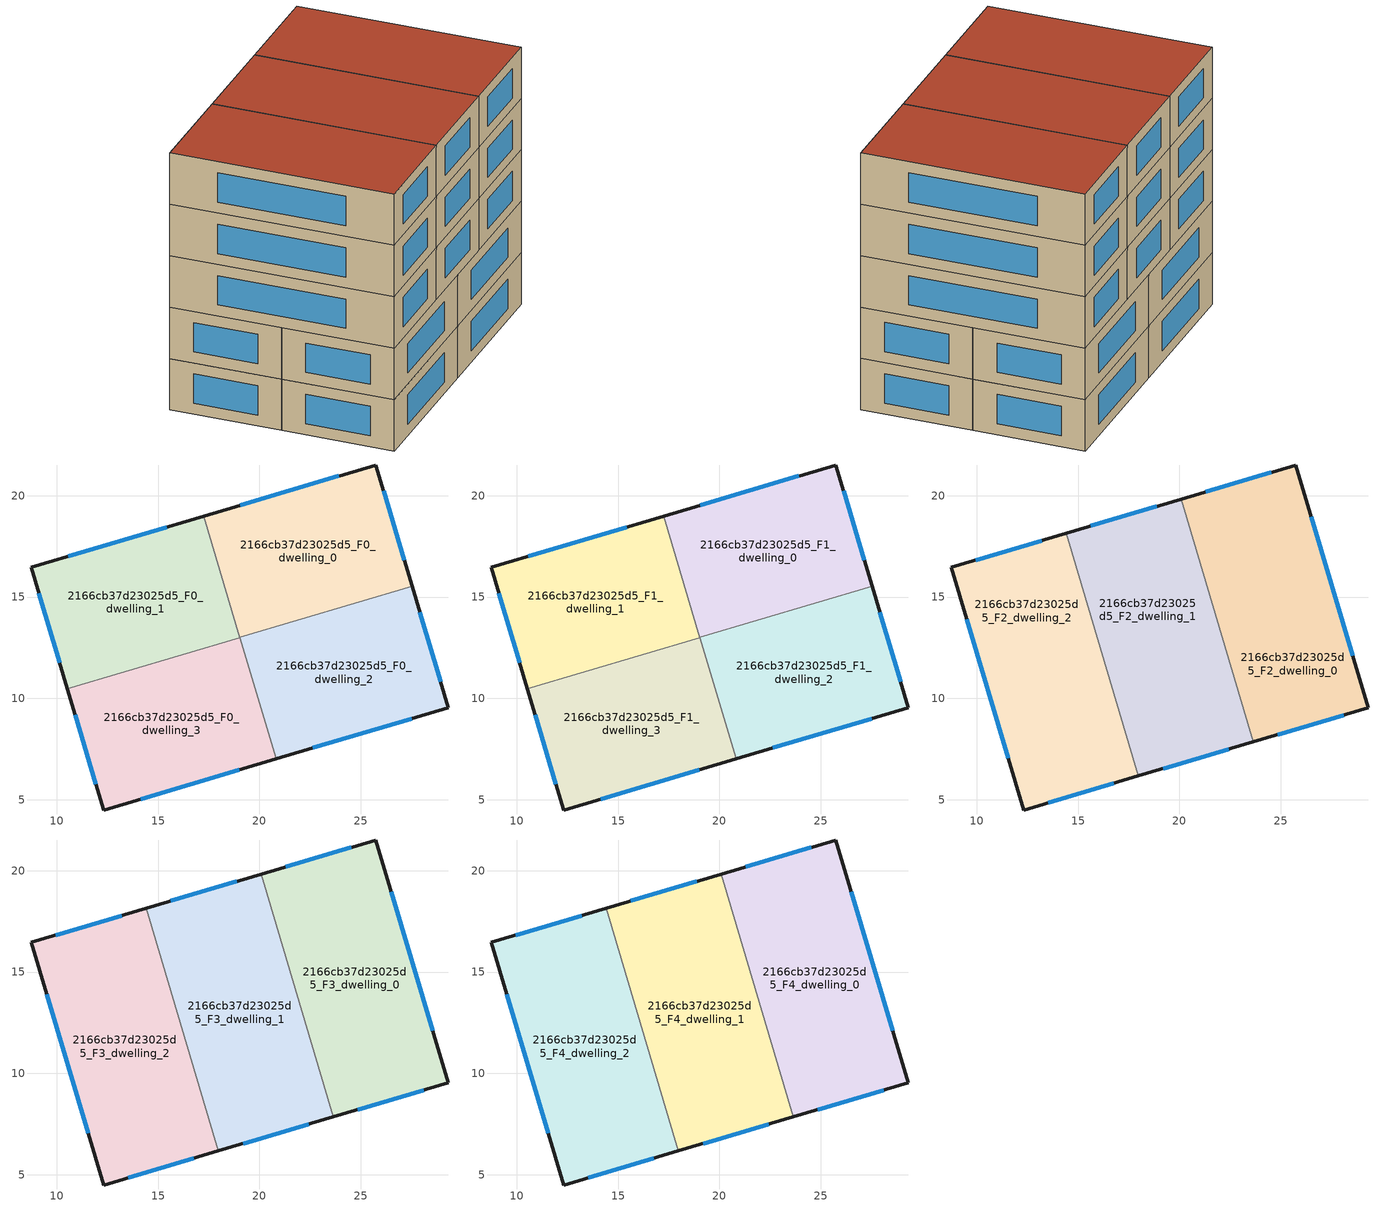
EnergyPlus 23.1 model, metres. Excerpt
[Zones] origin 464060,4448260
2166cb37d23025d5_F0_dwelling_0
 floor ground (EU_floor_Construction): 25.74,21.52 27.53,15.53 19.02,13 17.24,18.99 z0
 wall outside (EU_wall_Construction): 27.53,15.53 25.74,21.52 17.24,18.99 z0:3
 wall to 2166cb37d23025d5_F0_dwelling_1 (EU_wall_Construction): 17.24,18.99 19.02,13 z0:3
 wall to 2166cb37d23025d5_F0_dwelling_2 (EU_wall_Construction): 19.04,13.01 27.53,15.53 z0:3
 wall to 2166cb37d23025d5_F0_dwelling_3 (EU_wall_Construction): 19.02,13 19.04,13.01 z0:3
 window (EU_Window_Construction): 27.15,16.81 26.13,20.24 / 23.92,20.98 19.06,19.53 z0.64:2.36
2166cb37d23025d5_F0_dwelling_1
 floor ground (EU_floor_Construction): 17.24,18.99 19.02,13 10.52,10.47 8.73,16.46 z0
 wall outside (EU_wall_Construction): 17.24,18.99 8.73,16.46 10.52,10.47 z0:3
 wall to 2166cb37d23025d5_F0_dwelling_3 (EU_wall_Construction): 10.52,10.47 19.02,13 z0:3
 window (EU_Window_Construction): 9.11,15.18 10.14,11.76 / 15.42,18.45 10.55,17 z0.64:2.36
2166cb37d23025d5_F0_dwelling_2
 floor ground (EU_floor_Construction): 27.53,15.53 29.33,9.54 20.82,7.01 19.04,13.01 z0
 wall outside (EU_wall_Construction): 20.82,7.01 29.33,9.54 27.53,15.53 z0:3
 wall to 2166cb37d23025d5_F0_dwelling_3 (EU_wall_Construction): 19.04,13.01 20.82,7.01 z0:3
 window (EU_Window_Construction): 28.94,10.82 27.92,14.25 / 22.64,7.55 27.51,9 z0.64:2.36
2166cb37d23025d5_F0_dwelling_3
 floor ground (EU_floor_Construction): 19.04,13.01 20.82,7.01 12.31,4.49 10.52,10.47 z0
 wall outside (EU_wall_Construction): 10.52,10.47 12.31,4.49 20.82,7.01 z0:3
 window (EU_Window_Construction): 14.13,5.03 19,6.47 / 10.9,9.19 11.93,5.77 z0.64:2.36
2166cb37d23025d5_F1_dwelling_0
 floor to 2166cb37d23025d5_F0_dwelling_0 (EU_floor_Construction): 25.74,21.52 27.53,15.53 19.02,13 17.24,18.99 z3
 wall outside (EU_wall_Construction): 27.53,15.53 25.74,21.52 17.24,18.99 z3:6
 wall to 2166cb37d23025d5_F1_dwelling_1 (EU_wall_Construction): 17.24,18.99 19.02,13 z3:6
 wall to 2166cb37d23025d5_F1_dwelling_2 (EU_wall_Construction): 19.04,13.01 27.53,15.53 z3:6
 wall to 2166cb37d23025d5_F1_dwelling_3 (EU_wall_Construction): 19.02,13 19.04,13.01 z3:6
 window (EU_Window_Construction): 27.15,16.81 26.13,20.24 / 23.92,20.98 19.06,19.53 z3.64:5.36
 ceiling adiabatic (EU_roof_Construction): 21.86,13.85 20.08,19.84 17.24,18.99 19.02,13 z6
2166cb37d23025d5_F1_dwelling_1
 floor to 2166cb37d23025d5_F0_dwelling_1 (EU_floor_Construction): 17.24,18.99 19.02,13 10.52,10.47 8.73,16.46 z3
 wall outside (EU_wall_Construction): 17.24,18.99 8.73,16.46 10.52,10.47 z3:6
 wall to 2166cb37d23025d5_F1_dwelling_3 (EU_wall_Construction): 10.52,10.47 19.02,13 z3:6
 window (EU_Window_Construction): 9.11,15.18 10.14,11.76 / 15.42,18.45 10.55,17 z3.64:5.36
 ceiling adiabatic (EU_roof_Construction): 19.02,13 17.24,18.99 14.41,18.15 16.19,12.16 z6
2166cb37d23025d5_F1_dwelling_2
 floor to 2166cb37d23025d5_F0_dwelling_2 (EU_floor_Construction): 27.53,15.53 29.33,9.54 20.82,7.01 19.04,13.01 z3
 wall outside (EU_wall_Construction): 20.82,7.01 29.33,9.54 27.53,15.53 z3:6
 wall to 2166cb37d23025d5_F1_dwelling_3 (EU_wall_Construction): 19.04,13.01 20.82,7.01 z3:6
 window (EU_Window_Construction): 28.94,10.82 27.92,14.25 / 22.64,7.55 27.51,9 z3.64:5.36
2166cb37d23025d5_F1_dwelling_3
 floor to 2166cb37d23025d5_F0_dwelling_3 (EU_floor_Construction): 19.04,13.01 20.82,7.01 12.31,4.49 10.52,10.47 z3
 wall outside (EU_wall_Construction): 10.52,10.47 12.31,4.49 20.82,7.01 z3:6
 window (EU_Window_Construction): 14.13,5.03 19,6.47 / 10.9,9.19 11.93,5.77 z3.64:5.36
 ceiling adiabatic (EU_roof_Construction): 20.82,7.01 19.04,13.01 10.52,10.47 12.31,4.49 z6
2166cb37d23025d5_F2_dwelling_0
 floor to 2166cb37d23025d5_F1_dwelling_0 (EU_floor_Construction): 25.74,21.52 27.53,15.53 21.86,13.85 20.08,19.84 z6
 floor to 2166cb37d23025d5_F1_dwelling_2 (EU_floor_Construction): 27.53,15.53 29.33,9.54 23.65,7.85 21.86,13.85 z6
 wall outside (EU_wall_Construction): 23.65,7.85 29.33,9.54 25.74,21.52 20.08,19.84 z6:9
 wall to 2166cb37d23025d5_F2_dwelling_1 (EU_wall_Construction): 20.08,19.84 23.65,7.85 z6:9
 window (EU_Window_Construction): 24.53,21.16 21.3,20.2 / 28.56,12.1 26.51,18.95 / 24.86,8.21 28.11,9.18 z6.64:8.36
2166cb37d23025d5_F2_dwelling_1
 floor to 2166cb37d23025d5_F1_dwelling_2 (EU_floor_Construction): 21.86,13.85 23.65,7.85 20.82,7.01 19.04,13.01 z6
 floor adiabatic (EU_floor_Construction): 20.08,19.84 21.86,13.85 19.04,13.01 20.82,7.01 17.97,6.17 14.41,18.15 z6
 wall outside (EU_wall_Construction): 17.97,6.17 23.65,7.85 / 20.08,19.84 14.41,18.15 z6:9
 wall to 2166cb37d23025d5_F2_dwelling_2 (EU_wall_Construction): 14.41,18.15 17.97,6.17 z6:9
 window (EU_Window_Construction): 19.19,6.53 22.43,7.49 / 18.87,19.48 15.63,18.51 z6.64:8.36
2166cb37d23025d5_F2_dwelling_2
 floor to 2166cb37d23025d5_F1_dwelling_1 (EU_floor_Construction): 14.41,18.15 16.19,12.16 10.52,10.47 8.73,16.46 z6
 floor adiabatic (EU_floor_Construction): 16.19,12.16 17.97,6.17 12.31,4.49 10.52,10.47 z6
 wall outside (EU_wall_Construction): 14.41,18.15 8.73,16.46 12.31,4.49 17.97,6.17 z6:9
 window (EU_Window_Construction): 13.53,4.85 16.76,5.81 / 9.49,13.9 11.54,7.05 / 13.19,17.79 9.94,16.82 z6.64:8.36
2166cb37d23025d5_F3_dwelling_0
 floor to 2166cb37d23025d5_F2_dwelling_0 (EU_floor_Construction): 25.74,21.52 29.33,9.54 23.65,7.85 20.08,19.84 z9
 wall outside (EU_wall_Construction): 23.65,7.85 29.33,9.54 25.74,21.52 20.08,19.84 z9:12
 wall to 2166cb37d23025d5_F3_dwelling_1 (EU_wall_Construction): 20.08,19.84 23.65,7.85 z9:12
 window (EU_Window_Construction): 24.53,21.16 21.3,20.2 / 28.56,12.1 26.51,18.95 / 24.86,8.21 28.11,9.18 z9.64:11.36
2166cb37d23025d5_F3_dwelling_1
 floor to 2166cb37d23025d5_F2_dwelling_1 (EU_floor_Construction): 20.08,19.84 23.65,7.85 17.97,6.17 14.41,18.15 z9
 wall outside (EU_wall_Construction): 17.97,6.17 23.65,7.85 / 20.08,19.84 14.41,18.15 z9:12
 wall to 2166cb37d23025d5_F3_dwelling_2 (EU_wall_Construction): 14.41,18.15 17.97,6.17 z9:12
 window (EU_Window_Construction): 19.19,6.53 22.43,7.49 / 18.87,19.48 15.63,18.51 z9.64:11.36
2166cb37d23025d5_F3_dwelling_2
 floor to 2166cb37d23025d5_F2_dwelling_2 (EU_floor_Construction): 14.41,18.15 17.97,6.17 12.31,4.49 8.73,16.46 z9
 wall outside (EU_wall_Construction): 14.41,18.15 8.73,16.46 12.31,4.49 17.97,6.17 z9:12
 window (EU_Window_Construction): 13.53,4.85 16.76,5.81 / 9.49,13.9 11.54,7.05 / 13.19,17.79 9.94,16.82 z9.64:11.36
2166cb37d23025d5_F4_dwelling_0
 floor to 2166cb37d23025d5_F3_dwelling_0 (EU_floor_Construction): 25.74,21.52 29.33,9.54 23.65,7.85 20.08,19.84 z12
 wall outside (EU_wall_Construction): 23.65,7.85 29.33,9.54 25.74,21.52 20.08,19.84 z12:15
 wall to 2166cb37d23025d5_F4_dwelling_1 (EU_wall_Construction): 20.08,19.84 23.65,7.85 z12:15
 window (EU_Window_Construction): 24.53,21.16 21.3,20.2 / 28.56,12.1 26.51,18.95 / 24.86,8.21 28.11,9.18 z12.64:14.36
 roof outside (EU_roof_Construction): 29.33,9.54 25.74,21.52 20.08,19.84 23.65,7.85 z15
2166cb37d23025d5_F4_dwelling_1
 floor to 2166cb37d23025d5_F3_dwelling_1 (EU_floor_Construction): 20.08,19.84 23.65,7.85 17.97,6.17 14.41,18.15 z12
 wall outside (EU_wall_Construction): 17.97,6.17 23.65,7.85 / 20.08,19.84 14.41,18.15 z12:15
 wall to 2166cb37d23025d5_F4_dwelling_2 (EU_wall_Construction): 14.41,18.15 17.97,6.17 z12:15
 window (EU_Window_Construction): 19.19,6.53 22.43,7.49 / 18.87,19.48 15.63,18.51 z12.64:14.36
 roof outside (EU_roof_Construction): 23.65,7.85 20.08,19.84 14.41,18.15 17.97,6.17 z15
2166cb37d23025d5_F4_dwelling_2
 floor to 2166cb37d23025d5_F3_dwelling_2 (EU_floor_Construction): 14.41,18.15 17.97,6.17 12.31,4.49 8.73,16.46 z12
 wall outside (EU_wall_Construction): 14.41,18.15 8.73,16.46 12.31,4.49 17.97,6.17 z12:15
 window (EU_Window_Construction): 13.53,4.85 16.76,5.81 / 9.49,13.9 11.54,7.05 / 13.19,17.79 9.94,16.82 z12.64:14.36
 roof outside (EU_roof_Construction): 17.97,6.17 14.41,18.15 8.73,16.46 12.31,4.49 z15
[Building]
EU S2 Campaign: North Axis=0; Terrain=City; Solar Distribution=FullExterior
[Site:Location]
Yerevan-Zvartnots.Intl.AP: Latitude=40.15; Longitude=44.383; Time Zone=4; Elevation=854
[SizingPeriod:WeatherFileDays]
AnnualSizingPeriod: Begin Month=1; Begin Day of Month=1; End Month=12; End Day of Month=31; Day of Week for Start Day=Monday; Use Weather File Daylight Saving Period=No; Use Weather File Rain and Snow Indicators=No
[MATERIAL]
EU_InternalMass_Material: Roughness=MediumRough; Thickness=0.1; Conductivity=1; Density=1800; Specific Heat=900; Thermal Absorptance=0.9; Solar Absorptance=0.7; Visible Absorptance=0.7
[MATERIAL:NOMASS] Roughness=MediumRough; Thermal Absorptance=0.9; Solar Absorptance=0.7; Visible Absorptance=0.7
Name | Thermal Resistance
EU_wall_NoMass | 1.05043
EU_roof_NoMass | 1.45357
EU_floor_NoMass | 0.478065
[WINDOWMATERIAL:SIMPLEGLAZINGSYSTEM]
EU_Window_SimpleGlazing: UFactor=2.5566; Solar Heat Gain Coefficient=0.75; Visible Transmittance=0.75
[CONSTRUCTION]
EU_wall_Construction: EU_wall_NoMass
EU_roof_Construction: EU_roof_NoMass
EU_floor_Construction: EU_floor_NoMass
EU_Window_Construction: EU_Window_SimpleGlazing
EU_InternalMass_Construction: EU_InternalMass_Material
[ZONE] Type=1; Multiplier=1; Ceiling Height=autocalculate; Floor Area=autocalculate; Part of Total Floor Area=Yes
Name | Volume
2166cb37d23025d5_F0_dwelling_0; 2166cb37d23025d5_F1_dwelling_0 | 166.451
2166cb37d23025d5_F2_dwelling_0; 2166cb37d23025d5_F3_dwelling_0; 2166cb37d23025d5_F4_dwelling_0 | 221.94
2166cb37d23025d5_F0_dwelling_1; 2166cb37d23025d5_F1_dwelling_1 | 166.442
2166cb37d23025d5_F2_dwelling_1; 2166cb37d23025d5_F3_dwelling_1; 2166cb37d23025d5_F4_dwelling_1 | 221.929
2166cb37d23025d5_F0_dwelling_2; 2166cb37d23025d5_F1_dwelling_2 | 166.458
2166cb37d23025d5_F2_dwelling_2; 2166cb37d23025d5_F3_dwelling_2; 2166cb37d23025d5_F4_dwelling_2 | 221.927
2166cb37d23025d5_F0_dwelling_3; 2166cb37d23025d5_F1_dwelling_3 | 166.454
[INTERNALMASS] Construction=EU_InternalMass_Construction
Name | Zone or ZoneList | Surface Area
2166cb37d23025d5_F0_dwelling_0_EU_InternalMass | 2166cb37d23025d5_F0_dwelling_0 | 55.484
2166cb37d23025d5_F0_dwelling_1_EU_InternalMass | 2166cb37d23025d5_F0_dwelling_1 | 55.4805
2166cb37d23025d5_F0_dwelling_2_EU_InternalMass | 2166cb37d23025d5_F0_dwelling_2 | 55.4861
2166cb37d23025d5_F0_dwelling_3_EU_InternalMass | 2166cb37d23025d5_F0_dwelling_3 | 55.4848
2166cb37d23025d5_F1_dwelling_0_EU_InternalMass | 2166cb37d23025d5_F1_dwelling_0 | 55.484
2166cb37d23025d5_F1_dwelling_1_EU_InternalMass | 2166cb37d23025d5_F1_dwelling_1 | 55.4805
2166cb37d23025d5_F1_dwelling_2_EU_InternalMass | 2166cb37d23025d5_F1_dwelling_2 | 55.4861
2166cb37d23025d5_F1_dwelling_3_EU_InternalMass | 2166cb37d23025d5_F1_dwelling_3 | 55.4848
2166cb37d23025d5_F2_dwelling_0_EU_InternalMass | 2166cb37d23025d5_F2_dwelling_0 | 73.9799
2166cb37d23025d5_F2_dwelling_1_EU_InternalMass | 2166cb37d23025d5_F2_dwelling_1 | 73.9763
2166cb37d23025d5_F2_dwelling_2_EU_InternalMass | 2166cb37d23025d5_F2_dwelling_2 | 73.9756
2166cb37d23025d5_F3_dwelling_0_EU_InternalMass | 2166cb37d23025d5_F3_dwelling_0 | 73.9799
2166cb37d23025d5_F3_dwelling_1_EU_InternalMass | 2166cb37d23025d5_F3_dwelling_1 | 73.9763
2166cb37d23025d5_F3_dwelling_2_EU_InternalMass | 2166cb37d23025d5_F3_dwelling_2 | 73.9756
2166cb37d23025d5_F4_dwelling_0_EU_InternalMass | 2166cb37d23025d5_F4_dwelling_0 | 73.9799
2166cb37d23025d5_F4_dwelling_1_EU_InternalMass | 2166cb37d23025d5_F4_dwelling_1 | 73.9763
2166cb37d23025d5_F4_dwelling_2_EU_InternalMass | 2166cb37d23025d5_F4_dwelling_2 | 73.9756
[OTHEREQUIPMENT] Fuel Type=Electricity; Design Level Calculation Method=Watts/Area; Power per Zone Floor Area=1; Fraction Latent=0; Fraction Radiant=0; Fraction Lost=0; Carbon Dioxide Generation Rate=0; EndUse Subcategory=EU_Step8_InternalGains
Name | Zone or ZoneList or Space or SpaceList | Schedule
EU_Step8_InternalGain_2166cb37d23025d5_F0_dwelling_0_f000 | 2166cb37d23025d5_F0_dwelling_0 | EU_Step8_GainSchedule_2166cb37d23025d5_F0_dwelling_0_f000
EU_Step8_InternalGain_2166cb37d23025d5_F0_dwelling_1_f000 | 2166cb37d23025d5_F0_dwelling_1 | EU_Step8_GainSchedule_2166cb37d23025d5_F0_dwelling_1_f000
EU_Step8_InternalGain_2166cb37d23025d5_F0_dwelling_2_f000 | 2166cb37d23025d5_F0_dwelling_2 | EU_Step8_GainSchedule_2166cb37d23025d5_F0_dwelling_2_f000
EU_Step8_InternalGain_2166cb37d23025d5_F0_dwelling_3_f000 | 2166cb37d23025d5_F0_dwelling_3 | EU_Step8_GainSchedule_2166cb37d23025d5_F0_dwelling_3_f000
EU_Step8_InternalGain_2166cb37d23025d5_F1_dwelling_0_f000 | 2166cb37d23025d5_F1_dwelling_0 | EU_Step8_GainSchedule_2166cb37d23025d5_F1_dwelling_0_f000
EU_Step8_InternalGain_2166cb37d23025d5_F1_dwelling_1_f000 | 2166cb37d23025d5_F1_dwelling_1 | EU_Step8_GainSchedule_2166cb37d23025d5_F1_dwelling_1_f000
EU_Step8_InternalGain_2166cb37d23025d5_F1_dwelling_2_f000 | 2166cb37d23025d5_F1_dwelling_2 | EU_Step8_GainSchedule_2166cb37d23025d5_F1_dwelling_2_f000
EU_Step8_InternalGain_2166cb37d23025d5_F1_dwelling_3_f000 | 2166cb37d23025d5_F1_dwelling_3 | EU_Step8_GainSchedule_2166cb37d23025d5_F1_dwelling_3_f000
EU_Step8_InternalGain_2166cb37d23025d5_F2_dwelling_0_f000 | 2166cb37d23025d5_F2_dwelling_0 | EU_Step8_GainSchedule_2166cb37d23025d5_F2_dwelling_0_f000
EU_Step8_InternalGain_2166cb37d23025d5_F2_dwelling_1_f000 | 2166cb37d23025d5_F2_dwelling_1 | EU_Step8_GainSchedule_2166cb37d23025d5_F2_dwelling_1_f000
EU_Step8_InternalGain_2166cb37d23025d5_F2_dwelling_2_f000 | 2166cb37d23025d5_F2_dwelling_2 | EU_Step8_GainSchedule_2166cb37d23025d5_F2_dwelling_2_f000
EU_Step8_InternalGain_2166cb37d23025d5_F3_dwelling_0_f000 | 2166cb37d23025d5_F3_dwelling_0 | EU_Step8_GainSchedule_2166cb37d23025d5_F3_dwelling_0_f000
EU_Step8_InternalGain_2166cb37d23025d5_F3_dwelling_1_f000 | 2166cb37d23025d5_F3_dwelling_1 | EU_Step8_GainSchedule_2166cb37d23025d5_F3_dwelling_1_f000
EU_Step8_InternalGain_2166cb37d23025d5_F3_dwelling_2_f000 | 2166cb37d23025d5_F3_dwelling_2 | EU_Step8_GainSchedule_2166cb37d23025d5_F3_dwelling_2_f000
EU_Step8_InternalGain_2166cb37d23025d5_F4_dwelling_0_f000 | 2166cb37d23025d5_F4_dwelling_0 | EU_Step8_GainSchedule_2166cb37d23025d5_F4_dwelling_0_f000
EU_Step8_InternalGain_2166cb37d23025d5_F4_dwelling_1_f000 | 2166cb37d23025d5_F4_dwelling_1 | EU_Step8_GainSchedule_2166cb37d23025d5_F4_dwelling_1_f000
EU_Step8_InternalGain_2166cb37d23025d5_F4_dwelling_2_f000 | 2166cb37d23025d5_F4_dwelling_2 | EU_Step8_GainSchedule_2166cb37d23025d5_F4_dwelling_2_f000
[ZONEVENTILATION:DESIGNFLOWRATE] Schedule=EU_AlwaysOn; Design Flow Rate Calculation Method=AirChanges/Hour; Air Changes per Hour=0.557805; Ventilation Type=Natural; Fan Pressure Rise=0; Fan Total Efficiency=1; Constant Term Coefficient=1; Temperature Term Coefficient=0; Velocity Term Coefficient=0; Velocity Squared Term Coefficient=0; Minimum Indoor Temperature=-100; Maximum Indoor Temperature=100; Delta Temperature=-100; Minimum Outdoor Temperature=-100; Maximum Outdoor Temperature=100; Maximum Wind Speed=40
Name | Zone or ZoneList or Space or SpaceList
EU_ConstantAir_2166cb37d23025d5_F0_dwelling_0 | 2166cb37d23025d5_F0_dwelling_0
EU_ConstantAir_2166cb37d23025d5_F0_dwelling_1 | 2166cb37d23025d5_F0_dwelling_1
EU_ConstantAir_2166cb37d23025d5_F0_dwelling_2 | 2166cb37d23025d5_F0_dwelling_2
EU_ConstantAir_2166cb37d23025d5_F0_dwelling_3 | 2166cb37d23025d5_F0_dwelling_3
EU_ConstantAir_2166cb37d23025d5_F1_dwelling_0 | 2166cb37d23025d5_F1_dwelling_0
EU_ConstantAir_2166cb37d23025d5_F1_dwelling_1 | 2166cb37d23025d5_F1_dwelling_1
EU_ConstantAir_2166cb37d23025d5_F1_dwelling_2 | 2166cb37d23025d5_F1_dwelling_2
EU_ConstantAir_2166cb37d23025d5_F1_dwelling_3 | 2166cb37d23025d5_F1_dwelling_3
EU_ConstantAir_2166cb37d23025d5_F2_dwelling_0 | 2166cb37d23025d5_F2_dwelling_0
EU_ConstantAir_2166cb37d23025d5_F2_dwelling_1 | 2166cb37d23025d5_F2_dwelling_1
EU_ConstantAir_2166cb37d23025d5_F2_dwelling_2 | 2166cb37d23025d5_F2_dwelling_2
EU_ConstantAir_2166cb37d23025d5_F3_dwelling_0 | 2166cb37d23025d5_F3_dwelling_0
EU_ConstantAir_2166cb37d23025d5_F3_dwelling_1 | 2166cb37d23025d5_F3_dwelling_1
EU_ConstantAir_2166cb37d23025d5_F3_dwelling_2 | 2166cb37d23025d5_F3_dwelling_2
EU_ConstantAir_2166cb37d23025d5_F4_dwelling_0 | 2166cb37d23025d5_F4_dwelling_0
EU_ConstantAir_2166cb37d23025d5_F4_dwelling_1 | 2166cb37d23025d5_F4_dwelling_1
EU_ConstantAir_2166cb37d23025d5_F4_dwelling_2 | 2166cb37d23025d5_F4_dwelling_2
[HVACTEMPLATE:THERMOSTAT] Constant Heating Setpoint=20; Constant Cooling Setpoint=50
EU_HeatOnly_2166cb37d23025d5_F0_dwelling_0; EU_HeatOnly_2166cb37d23025d5_F0_dwelling_1; EU_HeatOnly_2166cb37d23025d5_F0_dwelling_2; EU_HeatOnly_2166cb37d23025d5_F0_dwelling_3; EU_HeatOnly_2166cb37d23025d5_F1_dwelling_0; EU_HeatOnly_2166cb37d23025d5_F1_dwelling_1; EU_HeatOnly_2166cb37d23025d5_F1_dwelling_2; EU_HeatOnly_2166cb37d23025d5_F1_dwelling_3; EU_HeatOnly_2166cb37d23025d5_F2_dwelling_0; EU_HeatOnly_2166cb37d23025d5_F2_dwelling_1; EU_HeatOnly_2166cb37d23025d5_F2_dwelling_2; EU_HeatOnly_2166cb37d23025d5_F3_dwelling_0; EU_HeatOnly_2166cb37d23025d5_F3_dwelling_1; EU_HeatOnly_2166cb37d23025d5_F3_dwelling_2; EU_HeatOnly_2166cb37d23025d5_F4_dwelling_0; EU_HeatOnly_2166cb37d23025d5_F4_dwelling_1; EU_HeatOnly_2166cb37d23025d5_F4_dwelling_2
[HVACTEMPLATE:ZONE:IDEALLOADSAIRSYSTEM] System Availability Schedule=EU_AlwaysOn; Maximum Heating Supply Air Temperature=50; Minimum Cooling Supply Air Temperature=13; Maximum Heating Supply Air Humidity Ratio=0.0156; Minimum Cooling Supply Air Humidity Ratio=0.0077; Heating Limit=NoLimit; Cooling Limit=NoLimit; Heating Availability Schedule=EU_AlwaysOn; Cooling Availability Schedule=EU_CoolingOff; Dehumidification Control Type=ConstantSensibleHeatRatio; Cooling Sensible Heat Ratio=0.7; Dehumidification Setpoint=60; Humidification Control Type=None; Humidification Setpoint=30; Outdoor Air Method=None; Outdoor Air Flow Rate per Person=0.00944; Outdoor Air Flow Rate per Zone Floor Area=0; Outdoor Air Flow Rate per Zone=0; Demand Controlled Ventilation Type=None; Outdoor Air Economizer Type=NoEconomizer; Heat Recovery Type=None; Sensible Heat Recovery Effectiveness=0.7; Latent Heat Recovery Effectiveness=0.65
Name | Template Thermostat
2166cb37d23025d5_F0_dwelling_0 | EU_HeatOnly_2166cb37d23025d5_F0_dwelling_0
2166cb37d23025d5_F0_dwelling_1 | EU_HeatOnly_2166cb37d23025d5_F0_dwelling_1
2166cb37d23025d5_F0_dwelling_2 | EU_HeatOnly_2166cb37d23025d5_F0_dwelling_2
2166cb37d23025d5_F0_dwelling_3 | EU_HeatOnly_2166cb37d23025d5_F0_dwelling_3
2166cb37d23025d5_F1_dwelling_0 | EU_HeatOnly_2166cb37d23025d5_F1_dwelling_0
2166cb37d23025d5_F1_dwelling_1 | EU_HeatOnly_2166cb37d23025d5_F1_dwelling_1
2166cb37d23025d5_F1_dwelling_2 | EU_HeatOnly_2166cb37d23025d5_F1_dwelling_2
2166cb37d23025d5_F1_dwelling_3 | EU_HeatOnly_2166cb37d23025d5_F1_dwelling_3
2166cb37d23025d5_F2_dwelling_0 | EU_HeatOnly_2166cb37d23025d5_F2_dwelling_0
2166cb37d23025d5_F2_dwelling_1 | EU_HeatOnly_2166cb37d23025d5_F2_dwelling_1
2166cb37d23025d5_F2_dwelling_2 | EU_HeatOnly_2166cb37d23025d5_F2_dwelling_2
2166cb37d23025d5_F3_dwelling_0 | EU_HeatOnly_2166cb37d23025d5_F3_dwelling_0
2166cb37d23025d5_F3_dwelling_1 | EU_HeatOnly_2166cb37d23025d5_F3_dwelling_1
2166cb37d23025d5_F3_dwelling_2 | EU_HeatOnly_2166cb37d23025d5_F3_dwelling_2
2166cb37d23025d5_F4_dwelling_0 | EU_HeatOnly_2166cb37d23025d5_F4_dwelling_0
2166cb37d23025d5_F4_dwelling_1 | EU_HeatOnly_2166cb37d23025d5_F4_dwelling_1
2166cb37d23025d5_F4_dwelling_2 | EU_HeatOnly_2166cb37d23025d5_F4_dwelling_2
[SIZING:ZONE] Zone Cooling Design Supply Air Temperature Input Method=SupplyAirTemperature; Zone Cooling Design Supply Air Temperature=13; Zone Heating Design Supply Air Temperature Input Method=SupplyAirTemperature; Zone Heating Design Supply Air Temperature=50; Zone Cooling Design Supply Air Humidity Ratio=0.008; Zone Heating Design Supply Air Humidity Ratio=0.008; Cooling Design Air Flow Method=DesignDay; Cooling Design Air Flow Rate=0; Cooling Minimum Air Flow per Zone Floor Area=0.000762; Cooling Minimum Air Flow=0; Cooling Minimum Air Flow Fraction=0.2; Heating Design Air Flow Method=DesignDay; Heating Design Air Flow Rate=0; Heating Maximum Air Flow per Zone Floor Area=0.002032; Heating Maximum Air Flow=0.141576; Heating Maximum Air Flow Fraction=0.3; Account for Dedicated Outdoor Air System=No; Dedicated Outdoor Air System Control Strategy=NeutralSupplyAir; Dedicated Outdoor Air Low Setpoint Temperature for Design=autosize; Dedicated Outdoor Air High Setpoint Temperature for Design=autosize; Zone Load Sizing Method=Sensible Load Only No Latent Load; Zone Latent Cooling Design Supply Air Humidity Ratio Input Method=HumidityRatioDifference; Zone Cooling Design Supply Air Humidity Ratio Difference=0.005; Zone Latent Heating Design Supply Air Humidity Ratio Input Method=HumidityRatioDifference; Zone Humidification Design Supply Air Humidity Ratio Difference=0.005
2166cb37d23025d5_F0_dwelling_0; 2166cb37d23025d5_F0_dwelling_1; 2166cb37d23025d5_F0_dwelling_2; 2166cb37d23025d5_F0_dwelling_3; 2166cb37d23025d5_F1_dwelling_0; 2166cb37d23025d5_F1_dwelling_1; 2166cb37d23025d5_F1_dwelling_2; 2166cb37d23025d5_F1_dwelling_3; 2166cb37d23025d5_F2_dwelling_0; 2166cb37d23025d5_F2_dwelling_1; 2166cb37d23025d5_F2_dwelling_2; 2166cb37d23025d5_F3_dwelling_0; 2166cb37d23025d5_F3_dwelling_1; 2166cb37d23025d5_F3_dwelling_2; 2166cb37d23025d5_F4_dwelling_0; 2166cb37d23025d5_F4_dwelling_1; 2166cb37d23025d5_F4_dwelling_2
[SCHEDULE:CONSTANT]
Name | Hourly Value
EU_AlwaysOn | 1
EU_CoolingOff | 0
[SCHEDULE:FILE] Column Number=1; Rows to Skip at Top=0; Number of Hours of Data=8760; Column Separator=Comma; Interpolate to Timestep=No; Minutes per Item=60; Adjust Schedule for Daylight Savings=Yes
Name | File
EU_Step8_GainSchedule_2166cb37d23025d5_F0_dwelling_0_f000 | ../../schedules/2166cb37d23025d5/2166cb37d23025d5_F0_dwelling_0_f000_gain.csv
EU_Step8_GainSchedule_2166cb37d23025d5_F0_dwelling_1_f000 | ../../schedules/2166cb37d23025d5/2166cb37d23025d5_F0_dwelling_1_f000_gain.csv
EU_Step8_GainSchedule_2166cb37d23025d5_F0_dwelling_2_f000 | ../../schedules/2166cb37d23025d5/2166cb37d23025d5_F0_dwelling_2_f000_gain.csv
EU_Step8_GainSchedule_2166cb37d23025d5_F0_dwelling_3_f000 | ../../schedules/2166cb37d23025d5/2166cb37d23025d5_F0_dwelling_3_f000_gain.csv
EU_Step8_GainSchedule_2166cb37d23025d5_F1_dwelling_0_f000 | ../../schedules/2166cb37d23025d5/2166cb37d23025d5_F1_dwelling_0_f000_gain.csv
EU_Step8_GainSchedule_2166cb37d23025d5_F1_dwelling_1_f000 | ../../schedules/2166cb37d23025d5/2166cb37d23025d5_F1_dwelling_1_f000_gain.csv
EU_Step8_GainSchedule_2166cb37d23025d5_F1_dwelling_2_f000 | ../../schedules/2166cb37d23025d5/2166cb37d23025d5_F1_dwelling_2_f000_gain.csv
EU_Step8_GainSchedule_2166cb37d23025d5_F1_dwelling_3_f000 | ../../schedules/2166cb37d23025d5/2166cb37d23025d5_F1_dwelling_3_f000_gain.csv
EU_Step8_GainSchedule_2166cb37d23025d5_F2_dwelling_0_f000 | ../../schedules/2166cb37d23025d5/2166cb37d23025d5_F2_dwelling_0_f000_gain.csv
EU_Step8_GainSchedule_2166cb37d23025d5_F2_dwelling_1_f000 | ../../schedules/2166cb37d23025d5/2166cb37d23025d5_F2_dwelling_1_f000_gain.csv
EU_Step8_GainSchedule_2166cb37d23025d5_F2_dwelling_2_f000 | ../../schedules/2166cb37d23025d5/2166cb37d23025d5_F2_dwelling_2_f000_gain.csv
EU_Step8_GainSchedule_2166cb37d23025d5_F3_dwelling_0_f000 | ../../schedules/2166cb37d23025d5/2166cb37d23025d5_F3_dwelling_0_f000_gain.csv
EU_Step8_GainSchedule_2166cb37d23025d5_F3_dwelling_1_f000 | ../../schedules/2166cb37d23025d5/2166cb37d23025d5_F3_dwelling_1_f000_gain.csv
EU_Step8_GainSchedule_2166cb37d23025d5_F3_dwelling_2_f000 | ../../schedules/2166cb37d23025d5/2166cb37d23025d5_F3_dwelling_2_f000_gain.csv
EU_Step8_GainSchedule_2166cb37d23025d5_F4_dwelling_0_f000 | ../../schedules/2166cb37d23025d5/2166cb37d23025d5_F4_dwelling_0_f000_gain.csv
EU_Step8_GainSchedule_2166cb37d23025d5_F4_dwelling_1_f000 | ../../schedules/2166cb37d23025d5/2166cb37d23025d5_F4_dwelling_1_f000_gain.csv
EU_Step8_GainSchedule_2166cb37d23025d5_F4_dwelling_2_f000 | ../../schedules/2166cb37d23025d5/2166cb37d23025d5_F4_dwelling_2_f000_gain.csv
